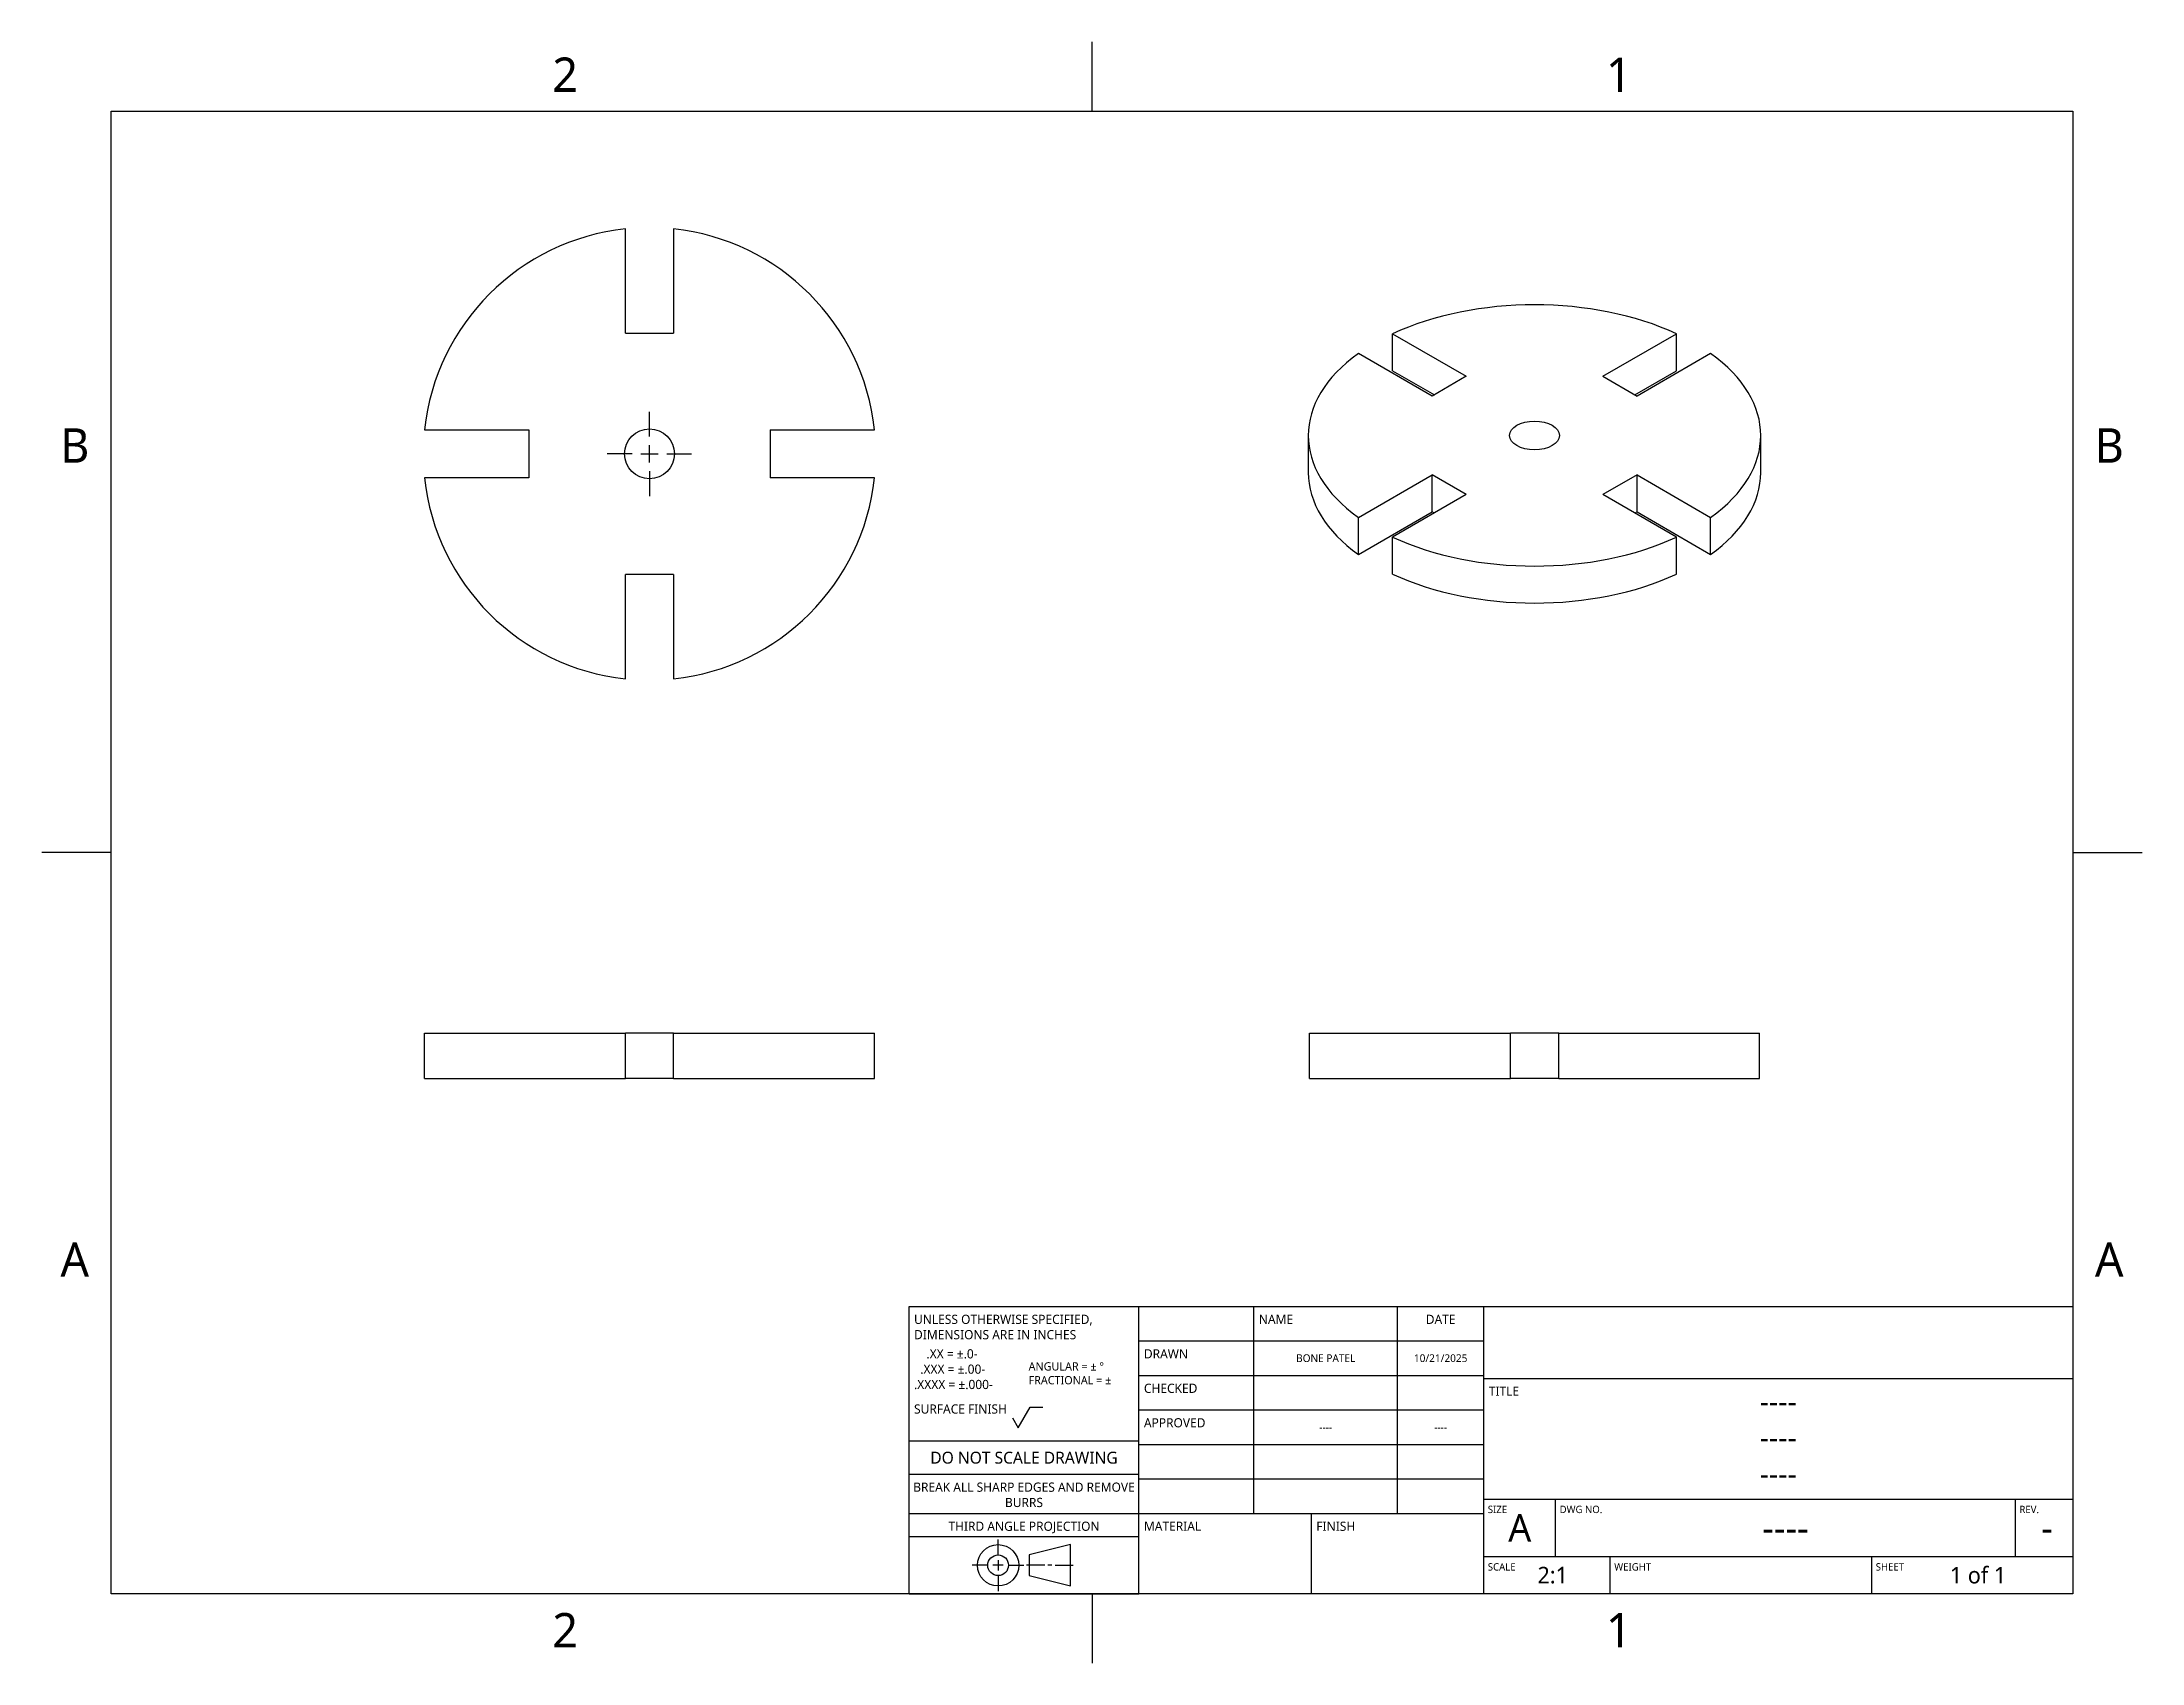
# Model space of a CAD drawing. Extents: x 0 to 11, y 0 to 8.5.
import ezdxf

# ---------------------------------------------------------------- set-up
doc = ezdxf.new("R2010")
doc.units = 0
doc.header["$LTSCALE"] = 0.5
doc.header["$MEASUREMENT"] = 0
doc.linetypes.add('CENTER', pattern=[0.72, 0.45, -0.09, 0.09, -0.09])
for name, color, linetype in [('BORDER_FRAME', 7, 'CONTINUOUS'), ('BORDER_ZONES', 7, 'CONTINUOUS'), ('CENTERMARKS', 7, 'CONTINUOUS'), ('TITLE_BLOCK', 7, 'CONTINUOUS'), ('VISIBLE', 7, 'CONTINUOUS')]:
    doc.layers.add(name, color=color, linetype=linetype)
doc.styles.add('ONSHAPE-STANDARD', font='NotoSans-Regular.ttf')
doc.styles.add('ONSHAPE-STANDARD-FIELDS', font='')
doc.styles.get('ONSHAPE-STANDARD-FIELDS').set_extended_font_data('Noto Sans')

msp = doc.modelspace()

# ---------------------------------------------------------------- linework, layer by layer
at = {"layer": 'BORDER_FRAME'}
for p, q in [((0.399, 0.38), (0.399, 8.12)), ((0.399, 8.12), (10.639, 8.12)), ((10.639, 8.12), (10.639, 0.38)), ((10.639, 0.38), (0.399, 0.38))]:
    msp.add_line(p, q, dxfattribs=at)
at = {"layer": 'BORDER_ZONES'}
for p, q in [((5.519, 8.12), (5.519, 8.481)), ((0.399, 4.25), (0.038, 4.25)), ((10.639, 4.25), (11, 4.25)), ((5.519, 0.38), (5.519, 0.019))]:
    msp.add_line(p, q, dxfattribs=at)
at = {"layer": 'CENTERMARKS', "linetype": 'CENTER'}
for p, q in [((3.209, 6.421), (3.209, 6.551)), ((3.119, 6.331), (2.989, 6.331)), ((3.299, 6.331), (3.429, 6.331)), ((3.209, 6.241), (3.209, 6.111))]:
    msp.add_line(p, q, dxfattribs=at)
at = {"layer": 'CENTERMARKS', "linetype": 'CONTINUOUS'}
for p, q in [((3.209, 6.286), (3.209, 6.376)), ((3.164, 6.331), (3.254, 6.331))]:
    msp.add_line(p, q, dxfattribs=at)
at = {"layer": 'TITLE_BLOCK'}
for p, q in [((4.564, 0.38), (4.564, 1.88)), ((4.564, 1.88), (5.764, 1.88)), ((5.764, 0.38), (5.764, 1.88)), ((5.764, 1.88), (7.564, 1.88)), ((6.364, 0.8), (6.364, 1.88)), ((7.114, 0.8), (7.114, 1.88)), ((7.564, 0.38), (7.564, 1.88)), ((7.564, 1.88), (10.639, 1.88)), ((5.764, 1.7), (7.564, 1.7)), ((5.764, 1.52), (7.564, 1.52)), ((7.564, 1.505), (10.639, 1.505)), ((5.134, 1.246), (5.197, 1.355)), ((5.197, 1.355), (5.263, 1.355)), ((5.764, 1.34), (7.564, 1.34)), ((5.104, 1.298), (5.134, 1.246)), ((4.564, 1.178), (5.764, 1.178)), ((5.764, 1.16), (7.564, 1.16)), ((4.564, 1.004), (5.764, 1.004)), ((5.764, 0.98), (7.564, 0.98)), ((4.564, 0.8), (5.764, 0.8)), ((5.764, 0.8), (7.564, 0.8)), ((6.664, 0.38), (6.664, 0.8)), ((7.564, 0.875), (10.639, 0.875)), ((7.939, 0.575), (7.939, 0.875)), ((10.339, 0.575), (10.339, 0.875)), ((4.564, 0.68), (5.764, 0.68)), ((5.029, 0.583), (5.029, 0.664)), ((5.029, 0.556), (5.029, 0.502)), ((5.407, 0.637), (5.191, 0.583)), ((5.191, 0.583), (5.191, 0.475)), ((5.407, 0.421), (5.407, 0.637)), ((7.564, 0.575), (10.639, 0.575)), ((8.224, 0.38), (8.224, 0.575)), ((9.589, 0.38), (9.589, 0.575)), ((4.975, 0.529), (4.894, 0.529)), ((5.056, 0.529), (5.002, 0.529)), ((5.029, 0.475), (5.029, 0.394)), ((5.083, 0.529), (5.164, 0.529)), ((5.272, 0.529), (5.177, 0.529)), ((5.191, 0.475), (5.407, 0.421)), ((5.31, 0.529), (5.288, 0.529)), ((5.326, 0.529), (5.42, 0.529)), ((4.564, 0.38), (5.764, 0.38))]:
    msp.add_line(p, q, dxfattribs=at)
for radius in [0.108, 0.054]:
    msp.add_circle((5.029, 0.529), radius, dxfattribs=at)
at = {"layer": 'VISIBLE'}
for p, q in [((3.083, 6.961), (3.083, 7.505)), ((3.335, 7.505), (3.335, 6.961)), ((3.083, 6.961), (3.335, 6.961)), ((7.088, 6.958), (7.473, 6.736)), ((7.088, 6.765), (7.088, 6.958)), ((8.185, 6.736), (8.57, 6.958)), ((8.57, 6.765), (8.57, 6.958)), ((7.294, 6.633), (6.91, 6.855)), ((8.748, 6.855), (8.364, 6.633)), ((7.088, 6.765), (7.306, 6.639)), ((7.473, 6.736), (7.294, 6.633)), ((8.185, 6.736), (8.364, 6.633)), ((8.352, 6.639), (8.57, 6.765)), ((2.035, 6.457), (2.579, 6.457)), ((2.579, 6.457), (2.579, 6.205)), ((3.839, 6.457), (4.383, 6.457)), ((3.839, 6.457), (3.839, 6.205)), ((6.648, 6.427), (6.648, 6.234)), ((9.01, 6.234), (9.01, 6.427)), ((2.579, 6.205), (2.035, 6.205)), ((4.383, 6.205), (3.839, 6.205)), ((6.91, 5.999), (7.294, 6.222)), ((7.473, 6.119), (7.294, 6.222)), ((7.294, 6.029), (7.294, 6.222)), ((8.364, 6.222), (8.185, 6.119)), ((8.364, 6.029), (8.364, 6.222)), ((8.364, 6.222), (8.748, 5.999)), ((7.473, 6.119), (7.088, 5.896)), ((8.57, 5.896), (8.185, 6.119)), ((6.91, 5.806), (7.294, 6.029)), ((6.91, 5.806), (6.91, 5.999)), ((7.306, 6.022), (7.294, 6.029)), ((8.364, 6.029), (8.352, 6.022)), ((8.364, 6.029), (8.748, 5.806)), ((8.748, 5.806), (8.748, 5.999)), ((7.088, 5.703), (7.088, 5.896)), ((8.57, 5.703), (8.57, 5.896)), ((3.335, 5.701), (3.083, 5.701)), ((3.083, 5.156), (3.083, 5.701)), ((3.335, 5.701), (3.335, 5.156)), ((2.035, 3.071), (2.035, 3.307)), ((2.035, 3.307), (3.083, 3.307)), ((3.335, 3.307), (3.083, 3.307)), ((3.083, 3.071), (3.083, 3.307)), ((3.335, 3.071), (3.335, 3.307)), ((3.335, 3.307), (4.383, 3.307)), ((4.383, 3.071), (4.383, 3.307)), ((6.655, 3.071), (6.655, 3.307)), ((6.655, 3.307), (7.703, 3.307)), ((7.703, 3.071), (7.703, 3.307)), ((7.955, 3.307), (7.703, 3.307)), ((7.955, 3.071), (7.955, 3.307)), ((7.955, 3.307), (9.003, 3.307)), ((9.003, 3.071), (9.003, 3.307)), ((2.035, 3.071), (3.083, 3.071)), ((3.335, 3.071), (3.083, 3.071)), ((3.335, 3.071), (4.383, 3.071)), ((6.655, 3.071), (7.703, 3.071)), ((7.955, 3.071), (7.703, 3.071)), ((7.955, 3.071), (9.003, 3.071))]:
    msp.add_line(p, q, dxfattribs=at)
msp.add_circle((3.209, 6.331), 0.13, dxfattribs=at)
for start, end in [(96.1232, 173.8768), (6.1232, 83.8768), (186.1232, 263.8768), (276.1232, 353.8768)]:
    msp.add_arc((3.209, 6.331), 1.181, start, end, dxfattribs=at)
for centre, start_param, end_param in [((7.829, 6.427), 4.033861, 5.390917), ((7.829, 6.427), 5.604657, 6.961713), ((7.829, 6.427), 2.463064, 3.820121), ((7.829, 6.234), 0, 0.678528), ((7.829, 6.234), 2.463064, 3.141593), ((7.829, 6.427), 0.892268, 2.249325), ((7.829, 6.234), 0.892268, 2.249325)]:
    msp.add_ellipse(centre, major_axis=(-1.181, 0), ratio=0.57735, start_param=start_param, end_param=end_param, dxfattribs=at)
msp.add_ellipse((7.829, 6.427), major_axis=(-0.13, 0), ratio=0.57735, dxfattribs=at)

# ---------------------------------------------------------------- texts
at = {"layer": 'BORDER_ZONES', "char_height": 0.18, "attachment_point": 5, "style": 'ONSHAPE-STANDARD'}
for s, insert in [('2', (2.769, 8.31)), ('1', (8.269, 8.31)), ('B', (0.209, 6.375)), ('B', (10.829, 6.375)), ('A', (0.209, 2.125)), ('A', (10.829, 2.125)), ('2', (2.769, 0.19)), ('1', (8.269, 0.19))]:
    msp.add_mtext(s, dxfattribs=dict(at, insert=insert))
at = {"layer": 'TITLE_BLOCK'}
for s, insert, char_height, width, attachment_point, style in [('UNLESS OTHERWISE SPECIFIED, DIMENSIONS ARE IN INCHES', (4.59, 1.837), 0.048, 1.176, 1, 'ONSHAPE-STANDARD'), ('NAME', (6.39, 1.837), 0.048, 0.735, 1, 'ONSHAPE-STANDARD'), ('DATE', (7.339, 1.837), 0.048, 0.441, 2, 'ONSHAPE-STANDARD'), ('    .XX = ±.0-^J  .XXX = ±.00-^J.XXXX = ±.000-', (4.59, 1.657), 0.048, 0.588, 1, 'ONSHAPE-STANDARD'), ('DRAWN', (5.79, 1.657), 0.048, 0.588, 1, 'ONSHAPE-STANDARD'), ('^JANGULAR = ± °^JFRACTIONAL = ±', (5.188, 1.661), 0.0432, 0.588, 1, 'ONSHAPE-STANDARD'), ('BONE PATEL', (6.739, 1.61), 0.0403, 0.75, 5, 'ONSHAPE-STANDARD-FIELDS'), ('10/21/2025', (7.339, 1.61), 0.0403, 0.45, 5, 'ONSHAPE-STANDARD-FIELDS'), ('CHECKED', (5.79, 1.477), 0.048, 0.588, 1, 'ONSHAPE-STANDARD'), ('TITLE', (7.59, 1.462), 0.048, 0.3675, 1, 'ONSHAPE-STANDARD'), ('SURFACE FINISH', (4.59, 1.369), 0.048, 0.588, 1, 'ONSHAPE-STANDARD'), ('----', (9.101, 1.385), 0.1152, 2.775, 5, 'ONSHAPE-STANDARD-FIELDS'), ('APPROVED', (5.79, 1.297), 0.048, 0.588, 1, 'ONSHAPE-STANDARD'), ('----', (6.739, 1.25), 0.0403, 0.75, 5, 'ONSHAPE-STANDARD-FIELDS'), ('----', (7.339, 1.25), 0.0403, 0.45, 5, 'ONSHAPE-STANDARD-FIELDS'), ('DO NOT SCALE DRAWING', (5.164, 1.122), 0.0624, 1.176, 2, 'ONSHAPE-STANDARD'), ('----', (9.101, 1.196), 0.1152, 2.775, 5, 'ONSHAPE-STANDARD-FIELDS'), ('----', (9.101, 1.007), 0.1152, 2.775, 5, 'ONSHAPE-STANDARD-FIELDS'), ('BREAK ALL SHARP EDGES AND REMOVE BURRS', (5.164, 0.961), 0.048, 1.176, 2, 'ONSHAPE-STANDARD'), ('SIZE', (7.585, 0.84), 0.0384, 0.3675, 1, 'ONSHAPE-STANDARD'), ('A', (7.752, 0.725), 0.144, 0.375, 5, 'ONSHAPE-STANDARD-FIELDS'), ('DWG NO.', (7.96, 0.84), 0.0384, 2.352, 1, 'ONSHAPE-STANDARD'), ('REV.', (10.36, 0.84), 0.0384, 0.294, 1, 'ONSHAPE-STANDARD'), ('THIRD ANGLE PROJECTION', (5.164, 0.757), 0.048, 1.176, 2, 'ONSHAPE-STANDARD'), ('MATERIAL', (5.79, 0.757), 0.048, 0.882, 1, 'ONSHAPE-STANDARD'), ('FINISH', (6.69, 0.757), 0.048, 0.882, 1, 'ONSHAPE-STANDARD'), ('----', (9.139, 0.725), 0.144, 2.4, 5, 'ONSHAPE-STANDARD-FIELDS'), ('-', (10.504, 0.725), 0.144, 0.27, 5, 'ONSHAPE-STANDARD-FIELDS'), ('SCALE', (7.585, 0.54), 0.0384, 0.6468, 1, 'ONSHAPE-STANDARD'), ('2:1', (7.924, 0.477), 0.0864, 0.6, 5, 'ONSHAPE-STANDARD-FIELDS'), ('WEIGHT', (8.245, 0.54), 0.0384, 1.3377, 1, 'ONSHAPE-STANDARD'), ('SHEET', (9.61, 0.54), 0.0384, 1.029, 1, 'ONSHAPE-STANDARD'), ('1 of 1', (10.144, 0.477), 0.0864, 0.99, 5, 'ONSHAPE-STANDARD-FIELDS')]:
    msp.add_mtext(s, dxfattribs=dict(at, insert=insert, char_height=char_height, width=width, attachment_point=attachment_point, style=style))

doc.saveas('drawing.dxf')
